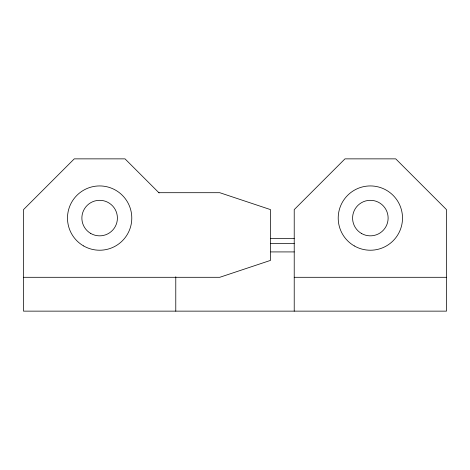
<?xml version="1.0" encoding="UTF-8"?>
<svg xmlns="http://www.w3.org/2000/svg" width="470" height="470" viewBox="0 0 470 470"><rect width="100%" height="100%" fill="white"/><g stroke="black" fill="none" stroke-linecap="round" stroke-linejoin="round"><path stroke-width="0.7" d="M158.86 192.7L219.772 192.7L270.532 209.62L270.532 260.38L219.772 277.3L23.5 277.3M270.42 238.384L294.22 238.384M270.456 243.46L294.22 243.46M270.826 251.92L294.22 251.92M294.22 277.3L446.5 277.3M159.107 192.947L125.02 158.86L74.26 158.86L23.5 209.62L23.5 311.14L446.5 311.14L446.5 209.62L395.74 158.86L344.98 158.86L294.22 209.62L294.22 311.14M175.78 276.777L175.78 311.14M90.757 233.467A17.766 17.766 0 0 0 117.406 218.08A17.766 17.766 0 0 0 90.757 202.693A17.766 17.766 0 0 0 90.757 233.467M361.477 233.467A17.766 17.766 0 0 0 388.126 218.08A17.766 17.766 0 0 0 361.477 202.693A17.766 17.766 0 0 0 361.477 233.467M354.286 245.922A32.148 32.148 0 0 0 402.508 218.08A32.148 32.148 0 0 0 354.286 190.238A32.148 32.148 0 0 0 354.286 245.922M83.566 245.922A32.148 32.148 0 0 0 131.788 218.08A32.148 32.148 0 0 0 83.566 190.238A32.148 32.148 0 0 0 83.566 245.922"/></g></svg>
